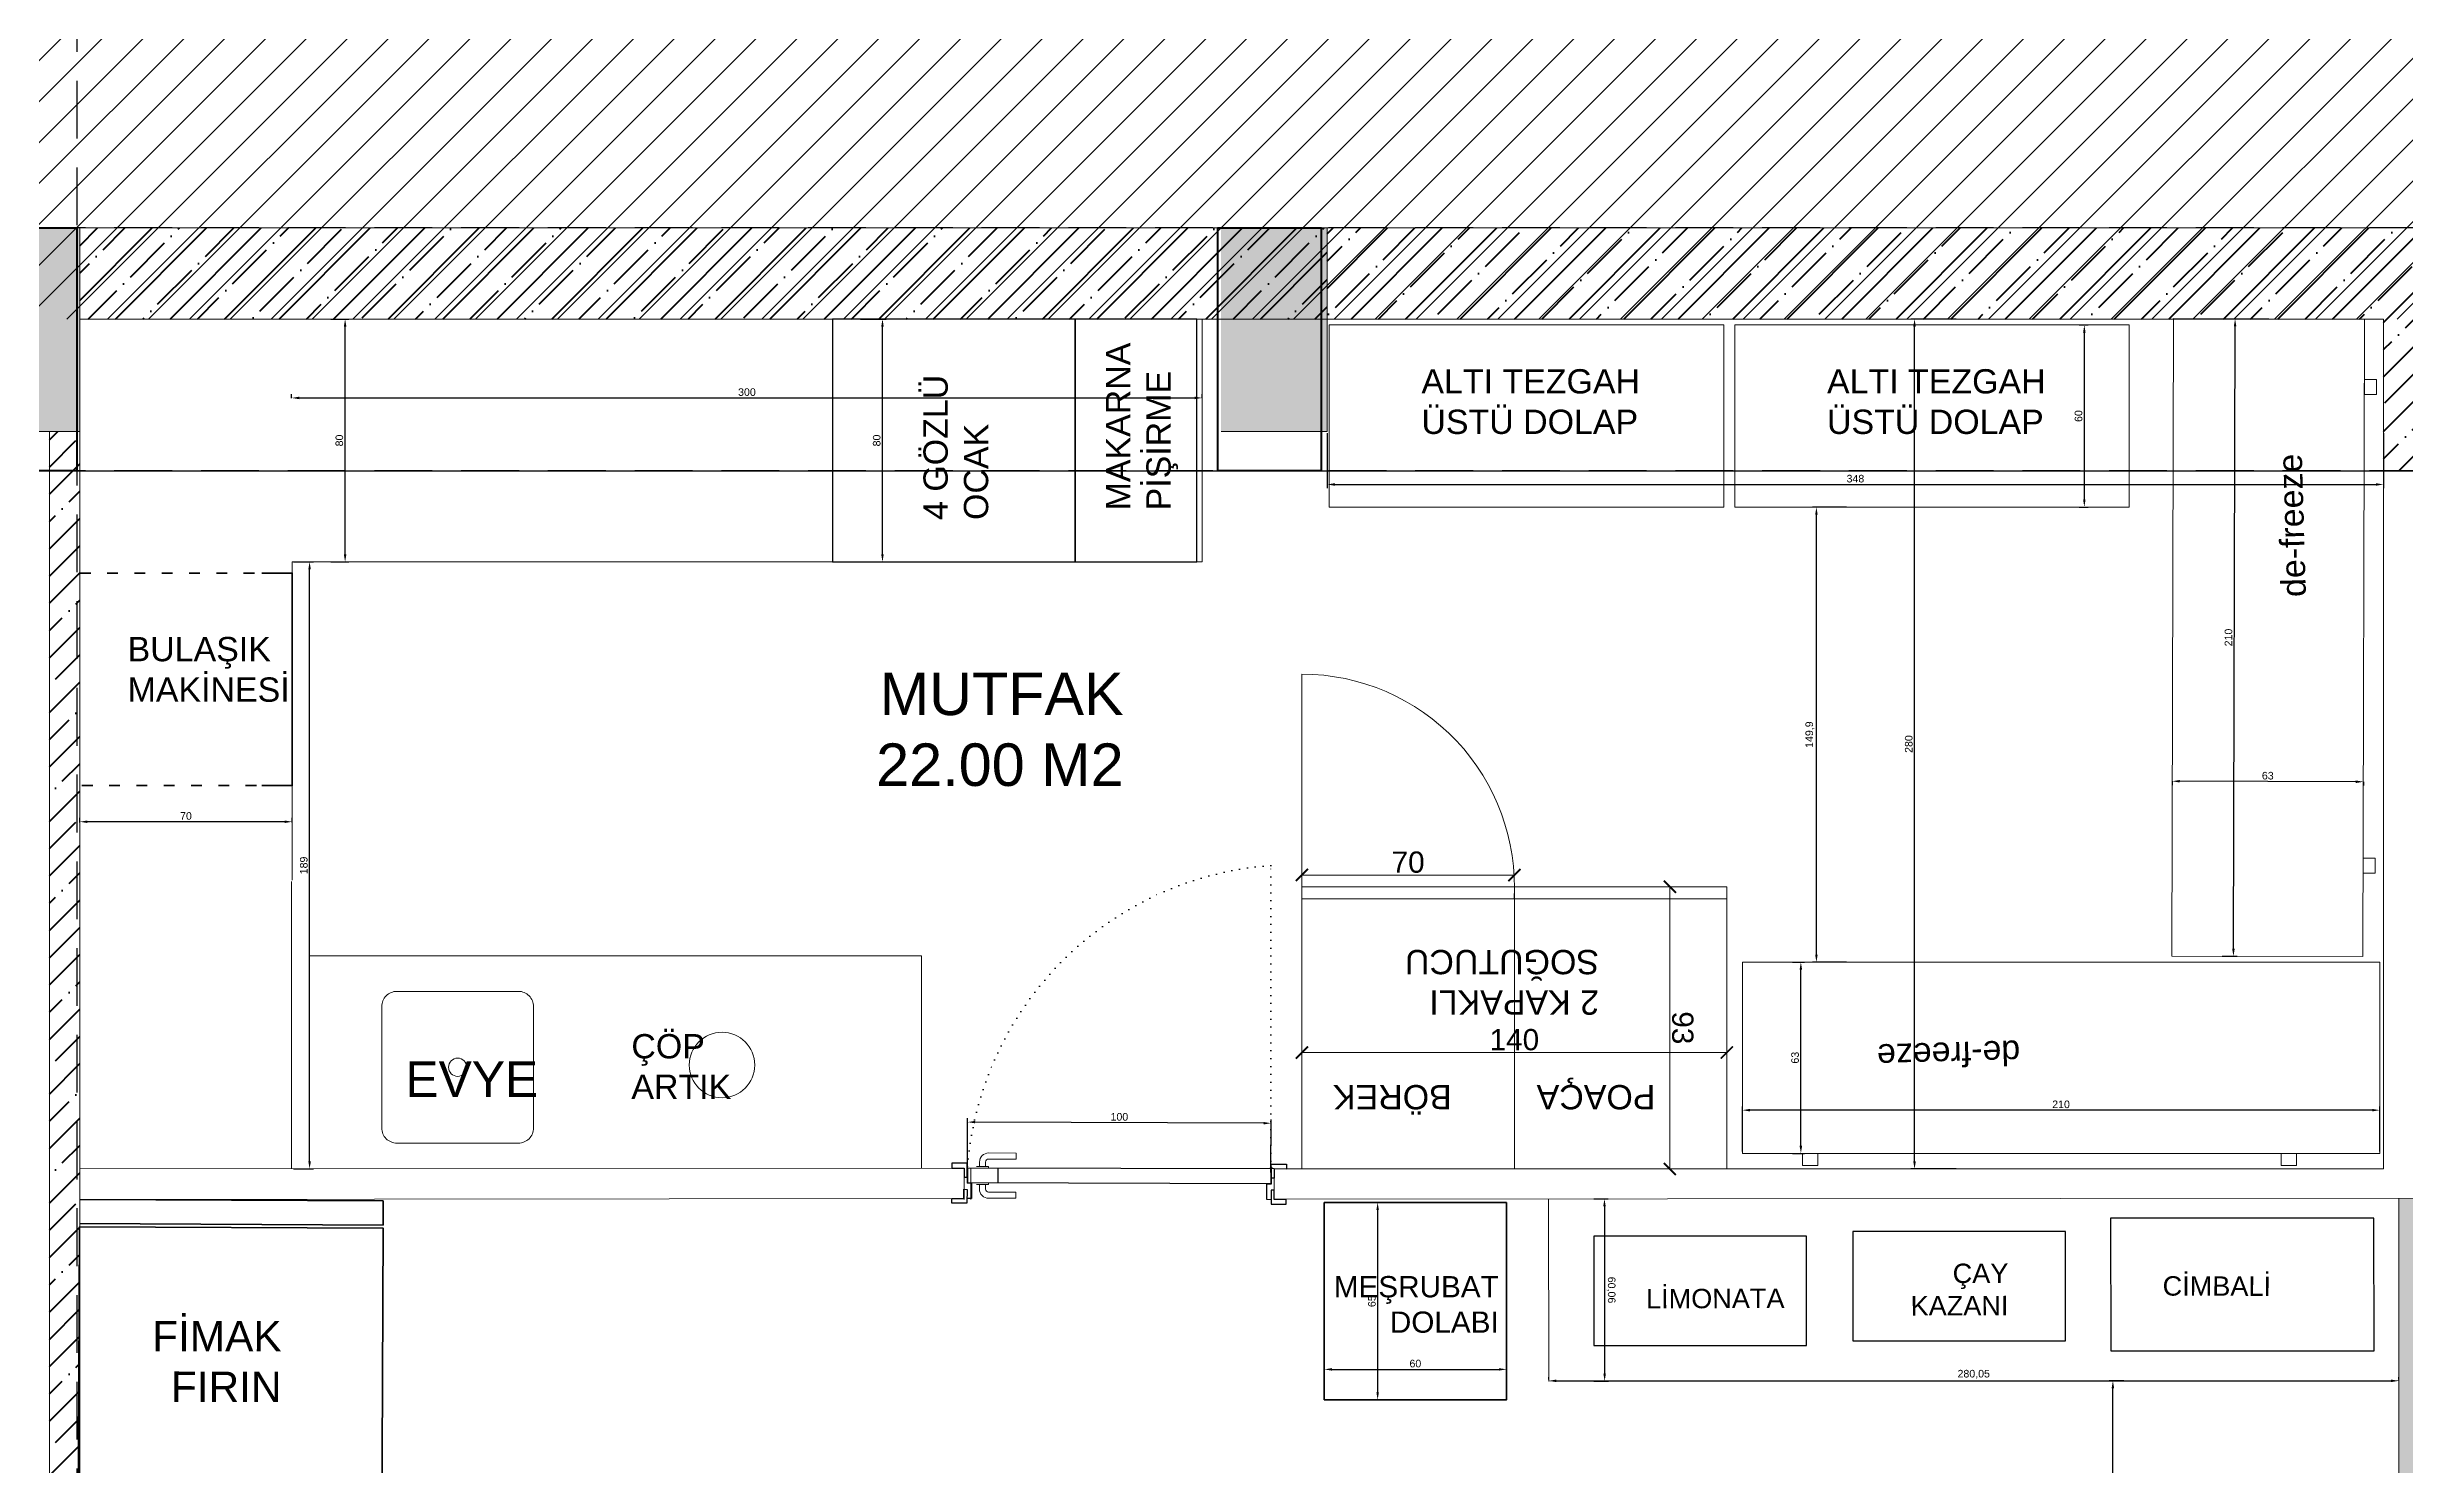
# Model space of a CAD drawing. Header units: millimetres. Extents: x 567392 to 582402, y 4512800 to 4518063.
# Drawn here: x 569230 to 570007, y 4514235 to 4514702 of the extents above; entities that cross this region are included whole.
import ezdxf

# ---------------------------------------------------------------- set-up
doc = ezdxf.new("R2010")
doc.units = ezdxf.units.MM
for name, pattern in [('ACAD_ISO03W100', [30, 12, -18]), ('DASHED2', [9.525, 6.35, -3.175]), ('DOT', [0.25, 0, -0.25])]:
    doc.linetypes.add(name, pattern=pattern)
for name, color, linetype, lineweight in [('A-STRC-01', 2, 'Continuous', 40), ('doku', 251, 'Continuous', 5), ('duvar', 7, 'Continuous', 35), ('estofado', 7, 'Continuous', 25), ('hatch', 251, 'Continuous', 40), ('m fayans', 136, 'Continuous', 9), ('mkapı', 23, 'Continuous', 25), ('tefriş', 251, 'Continuous', 13), ('Yazi', 95, 'Continuous', 13)]:
    doc.layers.add(name, color=color, linetype=linetype, lineweight=lineweight)
doc.layers.add('a_p1_d', color=1, linetype='DASHED2')
doc.layers.add('ölçüler', color=143, linetype='Continuous')
doc.styles.get("Standard").update_dxf_attribs({"font": 'Arial.ttf'})
doc.dimstyles.new('ISO-25', dxfattribs={"dimtxt": 2.5, "dimasz": 2.5, "dimexe": 1.25, "dimexo": 0.625, "dimtad": 1, "dimtxsty": 'Standard', "dimcen": 2.5, "dimadec": 0, "dimazin": 0, "dimtfac": 1, "dimtmove": 0, "dimatfit": 3, "dimfxl": 1, "dimarcsym": 0})
pattern_1 = [(45, (493993.947, 4489427.766), (-8.9802561, 8.9802561), []), (45, (494002.927, 4489427.766), (-8.9802561, 8.9802561), [15.875, -3.175, 0, -3.175])]

# ---------------------------------------------------------------- blocks, each defined once
blk = doc.blocks.new('A$C2A62721C')
at = {"layer": 'doku'}
blk.add_lwpolyline([(5, 0), (45, 0, 0.414214), (50, 5), (50, 45, 0.414214), (45, 50), (5, 50, 0.414214), (0, 45), (0, 5, 0.414214)], format="xyb", close=True, dxfattribs=at)
blk.add_circle((25, 25), 3, dxfattribs=at)
blk = doc.blocks.new('A$C40F560AD')
at = {"layer": 'duvar', "linetype": 'ACAD_ISO03W100', "ltscale": 0.3}
for points in [[(5, 11.74), (5, 70)], [(75, 70), (75, 11.51)]]:
    blk.add_lwpolyline(points, dxfattribs=at)
at = {"layer": 'duvar'}
blk.add_lwpolyline([(75, 10), (75, 0), (5, 0), (5, 10)], dxfattribs=at)
blk = doc.blocks.new('*D583')
at = {"layer": 'Defpoints', "color": 0, "transparency": 16777216}
for p in [(569788.55, 4514351.9), (569788.55, 4514337.68), (569998.55, 4514337.68)]:
    blk.add_point(p, dxfattribs=at)
at = {"layer": 'tefriş', "color": 0, "lineweight": -2, "transparency": 16777216}
for p, q in [((569788.55, 4514338.3), (569788.55, 4514353.15)), ((569996.05, 4514351.9), (569791.05, 4514351.9)), ((569998.55, 4514338.3), (569998.55, 4514353.15))]:
    blk.add_line(p, q, dxfattribs=at)
at = {"layer": 'tefriş', "color": 0, "transparency": 16777216}
for points in [[(569791.05, 4514352.32), (569791.05, 4514351.49), (569788.55, 4514351.9)], [(569996.05, 4514352.32), (569996.05, 4514351.49), (569998.55, 4514351.9)]]:
    blk.add_solid(points, dxfattribs=at)
at = {"layer": 'tefriş', "color": 0, "transparency": 16777216, "insert": (569893.55, 4514353.8), "char_height": 2.5, "attachment_point": 5}
blk.add_mtext('210', dxfattribs=at)
blk = doc.blocks.new('*D584')
at = {"layer": 'Defpoints', "color": 0, "transparency": 16777216}
for p in [(569804.43, 4514400.68), (569807.83, 4514400.68), (569804.43, 4514337.68)]:
    blk.add_point(p, dxfattribs=at)
at = {"layer": 'tefriş', "color": 0, "lineweight": -2, "transparency": 16777216}
for p, q in [((569805.05, 4514400.68), (569809.08, 4514400.68)), ((569807.83, 4514340.18), (569807.83, 4514398.18)), ((569805.05, 4514337.68), (569809.08, 4514337.68))]:
    blk.add_line(p, q, dxfattribs=at)
at = {"layer": 'tefriş', "color": 0, "transparency": 16777216}
for points in [[(569807.41, 4514398.18), (569808.25, 4514398.18), (569807.83, 4514400.68)], [(569807.41, 4514340.18), (569808.25, 4514340.18), (569807.83, 4514337.68)]]:
    blk.add_solid(points, dxfattribs=at)
at = {"layer": 'tefriş', "color": 0, "transparency": 16777216, "insert": (569805.93, 4514369.18), "char_height": 2.5, "attachment_point": 5, "rotation": 90}
blk.add_mtext('63', dxfattribs=at)
blk = doc.blocks.new('*D585')
at = {"layer": 'Defpoints', "color": 0, "transparency": 16777216}
for p in [(569930.15, 4514460.9), (569930.15, 4514460.26), (569993.15, 4514460.73)]:
    blk.add_point(p, dxfattribs=at)
at = {"layer": 'tefriş', "color": 0, "lineweight": -2, "transparency": 16777216}
for p, q in [((569930.15, 4514460.28), (569930.14, 4514459.01)), ((569990.65, 4514460.1), (569932.65, 4514460.26)), ((569993.15, 4514460.1), (569993.14, 4514458.84))]:
    blk.add_line(p, q, dxfattribs=at)
at = {"layer": 'tefriş', "color": 0, "transparency": 16777216}
for points in [[(569932.65, 4514460.67), (569932.65, 4514459.84), (569930.15, 4514460.26)], [(569990.65, 4514460.52), (569990.65, 4514459.68), (569993.15, 4514460.09)]]:
    blk.add_solid(points, dxfattribs=at)
at = {"layer": 'tefriş', "color": 0, "transparency": 16777216, "insert": (569961.65, 4514462.08), "char_height": 2.5, "attachment_point": 5, "rotation": 359.844}
blk.add_mtext('63', dxfattribs=at)
blk = doc.blocks.new('*D586')
at = {"layer": 'Defpoints', "color": 0, "transparency": 16777216}
for p in [(569946.52, 4514612.62), (569950.88, 4514612.61), (569945.98, 4514402.62)]:
    blk.add_point(p, dxfattribs=at)
at = {"layer": 'tefriş', "color": 0, "lineweight": -2, "transparency": 16777216}
for p, q in [((569947.15, 4514612.62), (569952.13, 4514612.6)), ((569950.34, 4514405.11), (569950.88, 4514610.11)), ((569946.6, 4514402.62), (569951.59, 4514402.61))]:
    blk.add_line(p, q, dxfattribs=at)
at = {"layer": 'tefriş', "color": 0, "transparency": 16777216}
for points in [[(569950.46, 4514610.11), (569951.29, 4514610.11), (569950.88, 4514612.61)], [(569949.93, 4514405.11), (569950.76, 4514405.11), (569950.34, 4514402.61)]]:
    blk.add_solid(points, dxfattribs=at)
at = {"layer": 'tefriş', "color": 0, "transparency": 16777216, "insert": (569948.71, 4514507.61), "char_height": 2.5, "attachment_point": 5, "rotation": 89.85143}
blk.add_mtext('210', dxfattribs=at)
blk = doc.blocks.new('*D658')
at = {"layer": 'Defpoints', "color": 0, "transparency": 16777216}
for p in [(569322.92, 4514612.52), (569328.23, 4514612.52), (569322.92, 4514532.52)]:
    blk.add_point(p, dxfattribs=at)
at = {"layer": 'tefriş', "color": 0, "lineweight": -2, "transparency": 16777216}
for p, q in [((569323.55, 4514612.52), (569329.48, 4514612.52)), ((569328.23, 4514535.02), (569328.23, 4514610.02)), ((569323.55, 4514532.52), (569329.48, 4514532.52))]:
    blk.add_line(p, q, dxfattribs=at)
at = {"layer": 'tefriş', "color": 0, "transparency": 16777216}
for points in [[(569327.81, 4514610.02), (569328.65, 4514610.02), (569328.23, 4514612.52)], [(569327.81, 4514535.02), (569328.65, 4514535.02), (569328.23, 4514532.52)]]:
    blk.add_solid(points, dxfattribs=at)
at = {"layer": 'tefriş', "color": 0, "transparency": 16777216, "insert": (569326.33, 4514572.52), "char_height": 2.5, "attachment_point": 5, "rotation": 90}
blk.add_mtext('80', dxfattribs=at)
blk = doc.blocks.new('_ArchTick')
at = {"const_width": 0.15}
blk.add_lwpolyline([(-0.5, -0.5), (0.5, 0.5)], dxfattribs=at)
blk = doc.blocks.new('*D160')
at = {"layer": 'Defpoints', "color": 0, "transparency": 16777216}
for p in [(68339.98, 26116.43), (68339.33, 25976.43), (68340.68, 25976.42)]:
    blk.add_point(p, dxfattribs=at)
at = {"layer": 'tefriş', "color": 0, "lineweight": -2, "transparency": 16777216}
blk.add_line((68341.33, 26116.42), (68340.68, 25976.42), dxfattribs=at)
at = {"layer": 'tefriş', "color": 0, "lineweight": -2, "transparency": 16777216, "xscale": 4, "yscale": 4, "zscale": 4}
for p, rotation in [((68341.33, 26116.42), 89.73489512560668), ((68340.68, 25976.42), 269.7348951256067)]:
    blk.add_blockref('_ArchTick', p, dxfattribs=dict(at, rotation=rotation))
at = {"layer": 'tefriş', "color": 0, "transparency": 16777216, "insert": (68336.81, 26046.44), "char_height": 7, "attachment_point": 5, "rotation": 89.7349}
blk.add_mtext('140', dxfattribs=at)
blk = doc.blocks.new('*D161')
at = {"layer": 'Defpoints', "color": 0, "transparency": 16777216}
for p in [(68286.38, 26046.67), (68282.22, 25976.69), (68286.06, 25976.67)]:
    blk.add_point(p, dxfattribs=at)
at = {"layer": 'tefriş', "color": 0, "lineweight": -2, "transparency": 16777216}
blk.add_line((68282.54, 26046.69), (68282.22, 25976.69), dxfattribs=at)
at = {"layer": 'tefriş', "color": 0, "lineweight": -2, "transparency": 16777216, "xscale": 4, "yscale": 4, "zscale": 4}
for p, rotation in [((68282.54, 26046.69), 89.7348951256246), ((68282.22, 25976.69), 269.7348951256246)]:
    blk.add_blockref('_ArchTick', p, dxfattribs=dict(at, rotation=rotation))
at = {"layer": 'tefriş', "color": 0, "transparency": 16777216, "insert": (68278.18, 26011.71), "char_height": 7, "attachment_point": 5, "rotation": 89.7349}
blk.add_mtext('70', dxfattribs=at)
blk = doc.blocks.new('*D162')
at = {"layer": 'Defpoints', "color": 0, "transparency": 16777216}
for p in [(68379.62, 26097.46), (68286.58, 26090.17), (68379.58, 26089.74)]:
    blk.add_point(p, dxfattribs=at)
at = {"layer": 'tefriş', "color": 0, "lineweight": -2, "transparency": 16777216}
blk.add_line((68286.62, 26097.89), (68379.62, 26097.46), dxfattribs=at)
at = {"layer": 'tefriş', "color": 0, "lineweight": -2, "transparency": 16777216, "xscale": 4, "yscale": 4, "zscale": 4}
for p, rotation in [((68286.62, 26097.89), 179.7348951256154), ((68379.62, 26097.46), 359.7348951256154)]:
    blk.add_blockref('_ArchTick', p, dxfattribs=dict(at, rotation=rotation))
at = {"layer": 'tefriş', "color": 0, "transparency": 16777216, "insert": (68333.14, 26101.88), "char_height": 7, "attachment_point": 5, "rotation": 359.7349}
blk.add_mtext('93', dxfattribs=at)
blk = doc.blocks.new('*D659')
at = {"layer": 'Defpoints', "color": 0, "transparency": 16777216}
for p in [(569240.8, 4514446.92), (569240.8, 4514446.06), (569310.8, 4514446.06)]:
    blk.add_point(p, dxfattribs=at)
at = {"layer": 'tefriş', "color": 0, "lineweight": -2, "transparency": 16777216}
for p, q in [((569240.8, 4514446.68), (569240.8, 4514448.17)), ((569308.3, 4514446.92), (569243.3, 4514446.92)), ((569310.8, 4514446.68), (569310.8, 4514448.17))]:
    blk.add_line(p, q, dxfattribs=at)
at = {"layer": 'tefriş', "color": 0, "transparency": 16777216}
for points in [[(569243.3, 4514447.33), (569243.3, 4514446.5), (569240.8, 4514446.92)], [(569308.3, 4514447.33), (569308.3, 4514446.5), (569310.8, 4514446.92)]]:
    blk.add_solid(points, dxfattribs=at)
at = {"layer": 'tefriş', "color": 0, "transparency": 16777216, "insert": (569275.8, 4514448.82), "char_height": 2.5, "attachment_point": 5}
blk.add_mtext('70', dxfattribs=at)
blk = doc.blocks.new('*D661')
at = {"color": 0, "lineweight": -2, "transparency": 16777216}
for p, q in [((569533.24, 4514331.73), (569533.31, 4514349.22)), ((569630.8, 4514347.61), (569535.8, 4514347.96)), ((569633.24, 4514331.36), (569633.3, 4514348.85))]:
    blk.add_line(p, q, dxfattribs=at)
at = {"color": 0, "transparency": 16777216}
for points in [[(569535.8, 4514348.38), (569535.8, 4514347.55), (569533.3, 4514347.97)], [(569630.8, 4514348.02), (569630.8, 4514347.19), (569633.3, 4514347.6)]]:
    blk.add_solid(points, dxfattribs=at)
at = {"layer": 'Defpoints', "color": 0, "transparency": 16777216}
for p in [(569533.3, 4514347.97), (569533.24, 4514331.11), (569633.24, 4514330.73)]:
    blk.add_point(p, dxfattribs=at)
at = {"color": 0, "transparency": 16777216, "insert": (569583.31, 4514349.69), "char_height": 2.5, "attachment_point": 5, "rotation": 359.78366}
blk.add_mtext('100', dxfattribs=at)
blk = doc.blocks.new('*D662')
at = {"layer": 'Defpoints', "color": 0, "transparency": 16777216}
for p in [(569667.46, 4514321.47), (569667.46, 4514256.47), (569668.4, 4514256.47)]:
    blk.add_point(p, dxfattribs=at)
at = {"layer": 'ölçüler', "color": 0, "lineweight": -2, "transparency": 16777216}
for p, q in [((569668.08, 4514321.47), (569669.65, 4514321.47)), ((569668.4, 4514318.97), (569668.4, 4514258.97)), ((569668.08, 4514256.47), (569669.65, 4514256.47))]:
    blk.add_line(p, q, dxfattribs=at)
at = {"layer": 'ölçüler', "color": 0, "transparency": 16777216}
for points in [[(569667.98, 4514318.97), (569668.81, 4514318.97), (569668.4, 4514321.47)], [(569667.98, 4514258.97), (569668.81, 4514258.97), (569668.4, 4514256.47)]]:
    blk.add_solid(points, dxfattribs=at)
at = {"layer": 'ölçüler', "color": 0, "transparency": 16777216, "insert": (569666.5, 4514288.97), "char_height": 2.5, "attachment_point": 5, "rotation": 90}
blk.add_mtext('65', dxfattribs=at)
blk = doc.blocks.new('*D663')
at = {"layer": 'Defpoints', "color": 0, "transparency": 16777216}
for p in [(569710.83, 4514266.51), (569650.83, 4514263.22), (569710.83, 4514263.22)]:
    blk.add_point(p, dxfattribs=at)
at = {"layer": 'ölçüler', "color": 0, "lineweight": -2, "transparency": 16777216}
for p, q in [((569650.83, 4514263.85), (569650.83, 4514267.76)), ((569653.33, 4514266.51), (569708.33, 4514266.51)), ((569710.83, 4514263.85), (569710.83, 4514267.76))]:
    blk.add_line(p, q, dxfattribs=at)
at = {"layer": 'ölçüler', "color": 0, "transparency": 16777216}
for points in [[(569653.33, 4514266.92), (569653.33, 4514266.09), (569650.83, 4514266.51)], [(569708.33, 4514266.92), (569708.33, 4514266.09), (569710.83, 4514266.51)]]:
    blk.add_solid(points, dxfattribs=at)
at = {"layer": 'ölçüler', "color": 0, "transparency": 16777216, "insert": (569680.83, 4514268.41), "char_height": 2.5, "attachment_point": 5}
blk.add_mtext('60', dxfattribs=at)
blk = doc.blocks.new('*D666')
at = {"layer": 'Defpoints', "color": 0, "transparency": 16777216}
for p in [(569497.38, 4514612.52), (569505.27, 4514612.52), (569497.38, 4514532.52)]:
    blk.add_point(p, dxfattribs=at)
at = {"layer": 'tefriş', "color": 0, "lineweight": -2, "transparency": 16777216}
for p, q in [((569498, 4514612.52), (569506.52, 4514612.52)), ((569505.27, 4514535.02), (569505.27, 4514610.02)), ((569498, 4514532.52), (569506.52, 4514532.52))]:
    blk.add_line(p, q, dxfattribs=at)
at = {"layer": 'tefriş', "color": 0, "transparency": 16777216}
for points in [[(569504.85, 4514610.02), (569505.68, 4514610.02), (569505.27, 4514612.52)], [(569504.85, 4514535.02), (569505.68, 4514535.02), (569505.27, 4514532.52)]]:
    blk.add_solid(points, dxfattribs=at)
at = {"layer": 'tefriş', "color": 0, "transparency": 16777216, "insert": (569503.37, 4514572.52), "char_height": 2.5, "attachment_point": 5, "rotation": 90}
blk.add_mtext('80', dxfattribs=at)
blk = doc.blocks.new('*D668')
at = {"layer": 'Defpoints', "color": 0, "transparency": 16777216}
for p in [(569310.61, 4514585.8), (569610.61, 4514586.54), (569610.61, 4514585.8)]:
    blk.add_point(p, dxfattribs=at)
at = {"layer": 'tefriş', "color": 0, "lineweight": -2, "transparency": 16777216}
for p, q in [((569310.61, 4514586.43), (569310.61, 4514587.79)), ((569313.11, 4514586.54), (569608.11, 4514586.54)), ((569610.61, 4514586.43), (569610.61, 4514587.79))]:
    blk.add_line(p, q, dxfattribs=at)
at = {"layer": 'tefriş', "color": 0, "transparency": 16777216}
for points in [[(569313.11, 4514586.95), (569313.11, 4514586.12), (569310.61, 4514586.54)], [(569608.11, 4514586.95), (569608.11, 4514586.12), (569610.61, 4514586.54)]]:
    blk.add_solid(points, dxfattribs=at)
at = {"layer": 'tefriş', "color": 0, "transparency": 16777216, "insert": (569460.61, 4514588.44), "char_height": 2.5, "attachment_point": 5}
blk.add_mtext('300', dxfattribs=at)
blk = doc.blocks.new('*D669')
at = {"layer": 'Defpoints', "color": 0, "transparency": 16777216}
for p in [(569310.61, 4514532.52), (569316.52, 4514532.52), (569310.61, 4514332.52)]:
    blk.add_point(p, dxfattribs=at)
at = {"layer": 'tefriş', "color": 0, "lineweight": -2, "transparency": 16777216}
for p, q in [((569311.23, 4514532.52), (569317.77, 4514532.52)), ((569316.52, 4514335.02), (569316.52, 4514530.02)), ((569311.23, 4514332.52), (569317.77, 4514332.52))]:
    blk.add_line(p, q, dxfattribs=at)
at = {"layer": 'tefriş', "color": 0, "transparency": 16777216}
for points in [[(569316.11, 4514530.02), (569316.94, 4514530.02), (569316.52, 4514532.52)], [(569316.11, 4514335.02), (569316.94, 4514335.02), (569316.52, 4514332.52)]]:
    blk.add_solid(points, dxfattribs=at)
at = {"layer": 'tefriş', "color": 0, "transparency": 16777216, "insert": (569314.62, 4514432.52), "char_height": 2.5, "attachment_point": 5, "rotation": 90}
blk.add_mtext('189', dxfattribs=at)
blk = doc.blocks.new('*D628')
at = {"layer": 'Defpoints', "color": 0, "transparency": 16777216}
for p in [(569910.62, 4514262.78), (569914.83, 4514262.78), (569914.9, 4514192.78)]:
    blk.add_point(p, dxfattribs=at)
at = {"layer": 'tefriş', "color": 0, "lineweight": -2, "transparency": 16777216}
for p, q in [((569914.21, 4514262.78), (569909.37, 4514262.78)), ((569910.68, 4514195.28), (569910.62, 4514260.28)), ((569914.28, 4514192.78), (569909.44, 4514192.78))]:
    blk.add_line(p, q, dxfattribs=at)
at = {"layer": 'tefriş', "color": 0, "transparency": 16777216}
for points in [[(569911.04, 4514260.28), (569910.2, 4514260.28), (569910.62, 4514262.78)], [(569911.1, 4514195.28), (569910.27, 4514195.28), (569910.69, 4514192.78)]]:
    blk.add_solid(points, dxfattribs=at)
at = {"layer": 'tefriş', "color": 0, "transparency": 16777216, "insert": (569912.55, 4514227.78), "char_height": 2.5, "attachment_point": 5, "rotation": 270.05668}
blk.add_mtext('70', dxfattribs=at)
blk = doc.blocks.new('*D634')
at = {"layer": 'Defpoints', "color": 0, "transparency": 16777216}
for p in [(569845.28, 4514612.52), (569859.64, 4514612.52), (569859.64, 4514332.52)]:
    blk.add_point(p, dxfattribs=at)
at = {"layer": 'tefriş', "color": 0, "lineweight": -2, "transparency": 16777216}
for p, q in [((569859.02, 4514612.52), (569844.03, 4514612.52)), ((569845.28, 4514335.02), (569845.28, 4514610.02)), ((569859.02, 4514332.52), (569844.03, 4514332.52))]:
    blk.add_line(p, q, dxfattribs=at)
at = {"layer": 'tefriş', "color": 0, "transparency": 16777216}
for points in [[(569844.86, 4514610.02), (569845.7, 4514610.02), (569845.28, 4514612.52)], [(569844.86, 4514335.02), (569845.7, 4514335.02), (569845.28, 4514332.52)]]:
    blk.add_solid(points, dxfattribs=at)
at = {"layer": 'tefriş', "color": 0, "transparency": 16777216, "insert": (569843.38, 4514472.52), "char_height": 2.5, "attachment_point": 5, "rotation": 90}
blk.add_mtext('280', dxfattribs=at)
blk = doc.blocks.new('*D635')
at = {"layer": 'Defpoints', "color": 0, "transparency": 16777216}
for p in [(569651.8, 4514575.52), (569999.8, 4514575.52), (569999.8, 4514558.03)]:
    blk.add_point(p, dxfattribs=at)
at = {"layer": 'tefriş', "color": 0, "lineweight": -2, "transparency": 16777216}
for p, q in [((569651.8, 4514574.9), (569651.8, 4514556.78)), ((569999.8, 4514574.9), (569999.8, 4514556.78)), ((569654.3, 4514558.03), (569997.3, 4514558.03))]:
    blk.add_line(p, q, dxfattribs=at)
at = {"layer": 'tefriş', "color": 0, "transparency": 16777216}
for points in [[(569654.3, 4514558.45), (569654.3, 4514557.61), (569651.8, 4514558.03)], [(569997.3, 4514558.45), (569997.3, 4514557.61), (569999.8, 4514558.03)]]:
    blk.add_solid(points, dxfattribs=at)
at = {"layer": 'tefriş', "color": 0, "transparency": 16777216, "insert": (569825.8, 4514559.93), "char_height": 2.5, "attachment_point": 5}
blk.add_mtext('348', dxfattribs=at)
blk = doc.blocks.new('*D636')
at = {"layer": 'Defpoints', "color": 0, "transparency": 16777216}
for p in [(569812.95, 4514550.57), (569823.53, 4514550.57), (569823.53, 4514400.68)]:
    blk.add_point(p, dxfattribs=at)
at = {"layer": 'tefriş', "color": 0, "lineweight": -2, "transparency": 16777216}
for p, q in [((569822.91, 4514550.57), (569811.7, 4514550.57)), ((569812.95, 4514403.18), (569812.95, 4514548.07)), ((569822.91, 4514400.68), (569811.7, 4514400.68))]:
    blk.add_line(p, q, dxfattribs=at)
at = {"layer": 'tefriş', "color": 0, "transparency": 16777216}
for points in [[(569812.53, 4514548.07), (569813.37, 4514548.07), (569812.95, 4514550.57)], [(569812.53, 4514403.18), (569813.37, 4514403.18), (569812.95, 4514400.68)]]:
    blk.add_solid(points, dxfattribs=at)
at = {"layer": 'tefriş', "color": 0, "transparency": 16777216, "insert": (569810.82, 4514475.62), "char_height": 2.5, "attachment_point": 5, "rotation": 90}
blk.add_mtext('149,9', dxfattribs=at)
blk = doc.blocks.new('*D640')
at = {"layer": 'Defpoints', "color": 0, "transparency": 16777216}
for p in [(569724.75, 4514262.6), (570004.8, 4514262.73), (570004.8, 4514262.6)]:
    blk.add_point(p, dxfattribs=at)
at = {"layer": 'tefriş', "color": 0, "lineweight": -2, "transparency": 16777216}
for p, q in [((569724.75, 4514263.22), (569724.75, 4514263.98)), ((569727.25, 4514262.73), (570002.3, 4514262.73)), ((570004.8, 4514263.22), (570004.8, 4514263.98))]:
    blk.add_line(p, q, dxfattribs=at)
at = {"layer": 'tefriş', "color": 0, "transparency": 16777216}
for points in [[(569727.25, 4514263.15), (569727.25, 4514262.32), (569724.75, 4514262.73)], [(570002.3, 4514263.15), (570002.3, 4514262.32), (570004.8, 4514262.73)]]:
    blk.add_solid(points, dxfattribs=at)
at = {"layer": 'tefriş', "color": 0, "transparency": 16777216, "insert": (569864.78, 4514264.86), "char_height": 2.5, "attachment_point": 5}
blk.add_mtext('280,05', dxfattribs=at)
blk = doc.blocks.new('*D641')
at = {"layer": 'Defpoints', "color": 0, "transparency": 16777216}
for p in [(569738.98, 4514322.67), (569739.04, 4514262.61), (569743.18, 4514262.61)]:
    blk.add_point(p, dxfattribs=at)
at = {"layer": 'tefriş', "color": 0, "lineweight": -2, "transparency": 16777216}
for p, q in [((569739.6, 4514322.67), (569744.37, 4514322.68)), ((569743.13, 4514320.18), (569743.18, 4514265.11)), ((569739.66, 4514262.61), (569744.43, 4514262.61))]:
    blk.add_line(p, q, dxfattribs=at)
at = {"layer": 'tefriş', "color": 0, "transparency": 16777216}
for points in [[(569743.54, 4514320.18), (569742.71, 4514320.18), (569743.12, 4514322.68)], [(569743.6, 4514265.11), (569742.76, 4514265.11), (569743.18, 4514262.61)]]:
    blk.add_solid(points, dxfattribs=at)
at = {"layer": 'tefriş', "color": 0, "transparency": 16777216, "insert": (569745.28, 4514292.65), "char_height": 2.5, "attachment_point": 5, "rotation": 270.05668}
blk.add_mtext('60,06', dxfattribs=at)
blk = doc.blocks.new('*D642')
at = {"layer": 'Defpoints', "color": 0, "transparency": 16777216}
for p in [(569898.89, 4514610.57), (569901.22, 4514610.57), (569898.89, 4514550.57)]:
    blk.add_point(p, dxfattribs=at)
at = {"layer": 'tefriş', "color": 0, "lineweight": -2, "transparency": 16777216}
for p, q in [((569899.52, 4514610.57), (569902.47, 4514610.57)), ((569901.22, 4514553.07), (569901.22, 4514608.07)), ((569899.52, 4514550.57), (569902.47, 4514550.57))]:
    blk.add_line(p, q, dxfattribs=at)
at = {"layer": 'tefriş', "color": 0, "transparency": 16777216}
for points in [[(569900.8, 4514608.07), (569901.63, 4514608.07), (569901.22, 4514610.57)], [(569900.8, 4514553.07), (569901.63, 4514553.07), (569901.22, 4514550.57)]]:
    blk.add_solid(points, dxfattribs=at)
at = {"layer": 'tefriş', "color": 0, "transparency": 16777216, "insert": (569899.31, 4514580.57), "char_height": 2.5, "attachment_point": 5, "rotation": 90}
blk.add_mtext('60', dxfattribs=at)
blk = doc.blocks.new('KOLONS')
at = {"layer": 'A-STRC-01', "color": 3}
for points in [[(-1238, 1276), (-1275, 1276), (-1275, 1356), (-1238, 1356)], [(-828, 1276), (-862, 1276), (-862, 1356), (-828, 1356)]]:
    blk.add_lwpolyline(points, close=True, dxfattribs=at)
blk = doc.blocks.new('dhdfgh')
at = {"layer": 'tefriş'}
for p, q in [((68290.707, 26116.654), (68290.059, 25976.656)), ((68379.706, 26116.243), (68290.707, 26116.654)), ((68379.058, 25976.244), (68379.706, 26116.243)), ((68290.383, 26046.655), (68379.382, 26046.243)), ((68286.059, 25976.674), (68216.06, 25976.998)), ((68290.059, 25976.656), (68379.058, 25976.244))]:
    blk.add_line(p, q, dxfattribs=at)
for points in [[(68290.707, 26116.654), (68286.707, 26116.673), (68286.383, 26046.674), (68290.383, 26046.655), (68290.707, 26116.654)], [(68290.383, 26046.655), (68286.383, 26046.674), (68286.059, 25976.674), (68290.059, 25976.656), (68290.383, 26046.655)]]:
    blk.add_lwpolyline(points, dxfattribs=at)
blk.add_arc((68286.059, 25976.674), 70, 86.459066, 179.734895, dxfattribs=at)
at = {"layer": 'Yazi', "lineweight": 25, "char_height": 8, "attachment_point": 1, "rotation": 269.734895}
for s, insert in [('POAÇA', (68359.936, 26092.801)), ('2 KAPAKLI\\PSOĞUTUCU', (68328.681, 26074.361)), ('BÖREK', (68359.625, 26025.688))]:
    blk.add_mtext_dynamic_manual_height_columns(s, width=229.03839, gutter_width=12.5, heights=[0], dxfattribs=dict(at, insert=insert))
at = {"layer": 'tefriş'}
for p1, p2, distance, picture, middle in [((68339.981, 26116.426), (68339.333, 25976.428), 1.348, '*D160', (68336.806, 26046.44)), ((68286.584, 26090.169), (68379.583, 26089.739), 7.72, '*D162', (68333.139, 26101.876)), ((68286.383, 26046.674), (68286.059, 25976.674), -3.843, '*D161', (68278.179, 26011.711))]:
    dim = blk.add_aligned_dim(p1=p1, p2=p2, distance=distance, dimstyle='ISO-25', dxfattribs=at)
    dim.commit()
    dim.dimension.update_dxf_attribs({"geometry": picture, "text_midpoint": middle})

msp = doc.modelspace()

# ---------------------------------------------------------------- hatches: boundary and pattern name
h = msp.add_hatch()
h.set_pattern_fill('ANSI31', color=256, scale=3, angle=-63.731463)
h.set_pattern_definition([(45, (564997.077, 4512555.281), (-6.735192, 6.735192), [])])
h.paths.add_polyline_path([(567962.885, 4512976.516), (567962.719, 4515062.52), (569202.802, 4515062.52), (569205.802, 4514612.52), (570067.043, 4514612.52), (570064.802, 4514812.52), (570482.802, 4514812.52), (570482.802, 4515169.134), (567862.317, 4515169.134), (567862.317, 4512976.516)])
at = {"layer": 'duvar'}
h = msp.add_hatch(color=251, dxfattribs=at)
h.dxf.hatch_style = 1
h.paths.add_polyline_path([(569240.802, 4513910.52), (569205.802, 4513910.52), (569205.802, 4513830.52), (569240.802, 4513830.52)])
h.paths.add_polyline_path([(569240.802, 4513326.52), (569205.802, 4513326.52), (569205.802, 4513266.52), (569240.802, 4513266.52)])
h.paths.add_polyline_path([(569240.802, 4514642.52), (569205.802, 4514642.52), (569205.802, 4514575.52), (569240.802, 4514575.52)])
h = msp.add_hatch(color=251, dxfattribs=at)
h.dxf.hatch_style = 1
h.paths.add_polyline_path([(570066.802, 4513326.52), (570031.802, 4513326.52), (570031.802, 4513266.52), (570066.802, 4513266.52)])
h.paths.add_polyline_path([(569616.802, 4513266.52), (569651.802, 4513266.52), (569651.802, 4513326.52), (569616.802, 4513326.52)])
h.paths.add_polyline_path([(570067.802, 4513912.52), (570032.802, 4513912.52), (570032.802, 4513828.52), (570067.802, 4513828.52)])
h.paths.add_polyline_path([(569616.802, 4513830.52), (569651.802, 4513830.52), (569651.802, 4513910.52), (569616.802, 4513910.52)])
h.paths.add_polyline_path([(569651.802, 4514642.52), (569616.802, 4514642.52), (569616.802, 4514575.52), (569651.802, 4514575.52)])
at = {"layer": 'estofado', "ltscale": 0.05, "true_color": 0xa1c0de}
h = msp.add_hatch(color=9, dxfattribs=at)
h.dxf.hatch_style = 1
h.set_gradient(color1=(226, 151, 85), color2=(194, 174, 117), tint=0.42, name='CURVED')
h.paths.add_polyline_path([(569897.782, 4514192.781), (569724.802, 4514192.781), (569724.802, 4514132.781), (569806.921, 4514132.781)])
h.paths.add_polyline_path([(570064.802, 4514322.917), (570004.802, 4514322.872), (570004.802, 4514192.781), (569960.029, 4514192.781), (570008.22, 4514132.781), (570064.802, 4514132.781)])
at = {"layer": 'hatch'}
h = msp.add_hatch(dxfattribs=at)
h.set_pattern_fill('ANSI35', color=256, scale=2)
h.set_pattern_definition([(45, (501880.502, 4492740.441), (-8.9802561, 8.9802561), []), (45, (501889.482, 4492740.441), (-8.9802561, 8.9802561), [15.875, -3.175, 0, -3.175])])
h.paths.add_polyline_path([(570482.802, 4514885.52), (570012.802, 4514885.52), (570012.802, 4514642.52), (569651.802, 4514642.52), (569651.802, 4514612.52), (569999.802, 4514612.52), (569999.802, 4514562.52), (570064.802, 4514562.52), (570064.802, 4514812.556), (570072.455, 4514812.52), (570452.802, 4514812.52), (570452.802, 4514640.52), (570482.802, 4514640.52)])
h = msp.add_hatch(dxfattribs=at)
h.set_pattern_fill('ANSI35', color=256, scale=2)
h.set_pattern_definition(pattern_1)
h.paths.add_polyline_path([(569240.802, 4514642.52), (569240.802, 4514612.52), (569651.802, 4514612.52), (569651.802, 4514642.52)])
h = msp.add_hatch(dxfattribs=at)
h.set_pattern_fill('ANSI35', color=256, scale=2)
h.set_pattern_definition(pattern_1)
h.paths.add_polyline_path([(569240.802, 4514575.52), (569230.802, 4514575.52), (569230.802, 4513910.52), (569240.802, 4513910.52)])

# ---------------------------------------------------------------- linework, layer by layer
at = {"linetype": 'DOT', "ltscale": 10}
msp.add_line((569633.243, 4514332.524), (569633.243, 4514432.524), dxfattribs=at)
msp.add_lwpolyline([(569239.802, 4514562.52), (570064.802, 4514562.52), (570064.802, 4515062.52)])
msp.add_arc((569641.003, 4514324.741), 108.062, 94.118436, 175.713283, dxfattribs=at)
at = {"layer": 'a_p1_d', "ltscale": 3}
for points in [[(569239.802, 4515062.52), (569239.802, 4513366.52)], [(570442.802, 4514642.52), (567947.802, 4514642.52)], [(570442.802, 4514562.52), (567982.802, 4514562.52)]]:
    msp.add_lwpolyline(points, dxfattribs=at)
at = {"layer": 'duvar'}
for p, q in [((569340.801, 4514322.058), (569240.802, 4514322.52)), ((569340.764, 4514314.058), (569340.801, 4514322.058)), ((569340.764, 4514314.058), (569240.765, 4514314.52))]:
    msp.add_line(p, q, dxfattribs=at)
msp.add_lwpolyline([(569650.832, 4514256.468), (569650.832, 4514321.468), (569710.832, 4514321.468), (569710.832, 4514256.468), (569650.832, 4514256.468)], dxfattribs=at)
msp.add_lwpolyline([(569340.297, 4514213.059), (569240.298, 4514213.521), (569240.76, 4514313.52), (569340.759, 4514313.058)], close=True, dxfattribs=at)
at = {"layer": 'm fayans'}
for p, q in [((569549.262, 4514337.758), (569540.262, 4514337.792)), ((569549.254, 4514335.758), (569549.262, 4514337.758)), ((569540.245, 4514333.292), (569536.245, 4514333.307)), ((569537.245, 4514333.303), (569537.251, 4514334.803)), ((569539.245, 4514333.296), (569539.251, 4514334.796)), ((569540.243, 4514332.792), (569540.245, 4514333.292)), ((569549.254, 4514335.758), (569540.254, 4514335.792)), ((569632.946, 4514332.879), (569633.675, 4514332.876)), ((569633.292, 4514332.519), (569633.295, 4514333.221)), ((569540.223, 4514327.392), (569536.223, 4514327.407)), ((569537.217, 4514325.903), (569537.223, 4514327.403)), ((569539.217, 4514325.896), (569539.223, 4514327.396)), ((569549.206, 4514322.858), (569540.206, 4514322.892)), ((569549.213, 4514324.858), (569540.213, 4514324.892)), ((569540.225, 4514327.892), (569540.223, 4514327.392)), ((569549.213, 4514324.858), (569549.206, 4514322.858))]:
    msp.add_line(p, q, dxfattribs=at)
for centre, radius in [((569633.286, 4514332.878), 0.315), ((569633.294, 4514332.878), 0.175)]:
    msp.add_circle(centre, radius, dxfattribs=at)
for centre, radius, start, end in [((569540.251, 4514334.792), 3, 89.783663, 179.783663), ((569540.251, 4514334.792), 1, 89.783663, 179.783663), ((569540.217, 4514325.892), 3, 179.783663, 269.783663), ((569540.217, 4514325.892), 1, 179.783663, 269.783663)]:
    msp.add_arc(centre, radius, start, end, dxfattribs=at)
at = {"layer": 'mkapı'}
for p, q in [((569533.143, 4514332.819), (569533.124, 4514327.819)), ((569533.243, 4514332.818), (569533.225, 4514327.918)), ((569634.342, 4514332.52), (569533.243, 4514332.818)), ((569543.243, 4514332.78), (569543.224, 4514327.881)), ((569633.243, 4514332.524), (569633.224, 4514327.625)), ((569633.343, 4514332.524), (569633.324, 4514327.524)), ((569534.605, 4514322.813), (569533.105, 4514322.819)), ((569534.624, 4514327.813), (569533.124, 4514327.819)), ((569633.224, 4514327.625), (569533.225, 4514327.918)), ((569534.624, 4514327.813), (569534.605, 4514322.813)), ((569631.824, 4514327.53), (569631.805, 4514322.53)), ((569631.805, 4514322.53), (569633.305, 4514322.524))]:
    msp.add_line(p, q, dxfattribs=at)
for points in [[(569528.149, 4514334.437), (569528.143, 4514332.837), (569532.143, 4514332.822), (569532.132, 4514329.822), (569533.132, 4514329.819), (569533.149, 4514334.419)], [(569638.349, 4514334.105), (569638.342, 4514332.505), (569634.342, 4514332.52), (569634.331, 4514329.52), (569633.331, 4514329.524), (569633.349, 4514334.124)], [(569528.099, 4514321.238), (569528.105, 4514322.838), (569532.105, 4514322.822), (569532.117, 4514325.822), (569533.117, 4514325.819), (569533.099, 4514321.219)], [(569638.299, 4514320.905), (569638.305, 4514322.505), (569634.305, 4514322.52), (569634.316, 4514325.52), (569633.316, 4514325.524), (569633.299, 4514320.924)]]:
    msp.add_lwpolyline(points, close=True, dxfattribs=at)
msp.add_lwpolyline([(569633.324, 4514327.524), (569631.824, 4514327.53)], dxfattribs=at)
at = {"layer": 'tefriş'}
for p, q in [((569240.802, 4514642.52), (569205.802, 4514642.52)), ((569240.802, 4514575.52), (569240.802, 4514642.52)), ((569240.802, 4514642.52), (569651.802, 4514642.52)), ((569616.802, 4514642.52), (570012.802, 4514642.52)), ((569651.802, 4514575.52), (569651.802, 4514642.52)), ((569651.802, 4514612.52), (569240.802, 4514612.52)), ((569610.61, 4514532.52), (569610.61, 4514612.52)), ((569651.802, 4514612.52), (569999.802, 4514612.52)), ((569999.802, 4514612.52), (569999.802, 4514562.52)), ((569240.802, 4513287.787), (569240.802, 4514599.819)), ((569205.802, 4514575.52), (569240.802, 4514575.52)), ((569230.802, 4513910.52), (569230.802, 4514575.52)), ((569616.802, 4514575.52), (569651.802, 4514575.52)), ((569999.802, 4514562.52), (570064.802, 4514562.52)), ((569999.802, 4514562.52), (569999.802, 4514332.52)), ((569310.802, 4514427.659), (569310.802, 4514532.52)), ((569310.802, 4514532.52), (569610.61, 4514532.52)), ((569310.605, 4514427.257), (569310.605, 4514332.52)), ((569316.523, 4514402.707), (569518.149, 4514402.707)), ((569518.149, 4514402.707), (569518.149, 4514332.808)), ((569532.143, 4514332.822), (569240.802, 4514332.52)), ((569532.142, 4514322.52), (569532.142, 4514332.52)), ((569534.342, 4514332.52), (569534.342, 4514322.52)), ((569999.802, 4514332.52), (569634.342, 4514332.52)), ((569634.342, 4514322.52), (569634.342, 4514332.52)), ((569634.342, 4514332.52), (569634.342, 4514322.52)), ((569532.105, 4514322.822), (569240.802, 4514322.52)), ((570182.807, 4514323.005), (569634.342, 4514322.595)), ((569724.75, 4514262.595), (569724.705, 4514322.663)), ((570004.802, 4514322.917), (570004.802, 4514192.781)), ((570004.802, 4514262.872), (569724.75, 4514262.595))]:
    msp.add_line(p, q, dxfattribs=at)
for points in [[(569652.408, 4514610.573), (569652.408, 4514550.573), (569782.408, 4514550.573), (569782.408, 4514610.573)], [(569786.033, 4514610.573), (569786.033, 4514550.573), (569916.033, 4514550.573), (569916.033, 4514610.573)], [(569992.991, 4514402.498), (569929.991, 4514402.662), (569930.563, 4514612.661), (569993.563, 4514612.497)]]:
    msp.add_lwpolyline(points, close=True, dxfattribs=at)
for points in [[(569997.47, 4514587.658), (569997.47, 4514592.658), (569993.47, 4514592.658), (569993.47, 4514587.658), (569997.47, 4514587.658)], [(569997.069, 4514434.929), (569997.069, 4514429.929), (569993.069, 4514429.929), (569993.069, 4514434.929), (569997.069, 4514434.929)], [(569788.548, 4514337.675), (569788.548, 4514400.675), (569998.548, 4514400.675), (569998.548, 4514337.675), (569788.548, 4514337.675)], [(569813.387, 4514337.675), (569808.387, 4514337.675), (569808.387, 4514333.675), (569813.387, 4514333.675), (569813.387, 4514337.675)], [(569966.117, 4514337.675), (569971.117, 4514337.675), (569971.117, 4514333.675), (569966.117, 4514333.675), (569966.117, 4514337.675)]]:
    msp.add_lwpolyline(points, dxfattribs=at)
at = {"layer": 'tefriş', "lineweight": 25}
for points in [[(569996.753, 4514272.667), (569996.615, 4514316.31), (569909.861, 4514316.31), (569909.998, 4514272.667), (569996.753, 4514272.667)], [(569739.642, 4514310.379), (569739.642, 4514274.379), (569809.642, 4514274.379), (569809.642, 4514310.379), (569739.642, 4514310.379)], [(569824.988, 4514311.876), (569824.988, 4514275.876), (569894.988, 4514275.876), (569894.988, 4514311.876), (569824.988, 4514311.876)]]:
    msp.add_lwpolyline(points, dxfattribs=at)
at = {"layer": 'tefriş'}
msp.add_circle((569452.409, 4514366.78), 10.785, dxfattribs=at)
at = {"layer": 'Yazi', "lineweight": 25}
for points in [[(569568.8, 4514532.52), (569568.8, 4514612.52), (569488.8, 4514612.52), (569488.8, 4514532.52)], [(569608.8, 4514532.52), (569608.8, 4514612.52), (569568.8, 4514612.52), (569568.8, 4514532.52)]]:
    msp.add_lwpolyline(points, close=True, dxfattribs=at)

# ---------------------------------------------------------------- block references
at = {"layer": 'A-STRC-01'}
msp.add_blockref('KOLONS', (570477.802, 4513286.52), dxfattribs=at)
at = {"layer": 'tefriş'}
for name, p, rotation in [('A$C40F560AD', (569310.802, 4514453.809), 90), ('dhdfgh', (543351.096, 4582590.656), 270.2651048743862)]:
    msp.add_blockref(name, p, dxfattribs=dict(at, rotation=rotation))
at = {"layer": 'tefriş', "xscale": -1, "rotation": 270}
msp.add_blockref('A$C2A62721C', (569340.305, 4514341.045), dxfattribs=at)

# ---------------------------------------------------------------- texts
at = {"layer": 'Yazi', "lineweight": 25}
for s, width, gutter_width, insert, char_height, attachment_point, rotation in [('MAKARNA \\PPİŞİRME', 229.03839, 12.5, (569578.876, 4514549.486), 8, 1, 90), ('4 GÖZLÜ \\POCAK', 229.03839, 12.5, (569518.759, 4514546.335), 8, 1, 90), ('de-freeze', 229.03839, 12.5, (569966.23, 4514520.831), 8, 1, 91.646678), ('de-freeze', 229.03839, 12.5, (569880.214, 4514366.93), 8, 1, 181.646678), ('ÇAY KAZANI', 33.4104, 58.688, (569876.228, 4514284.351), 6.389, 9, 0.18837), ('CİMBALİ', 33.4104, 58.688, (569962.708, 4514290.62), 6.389, 9, 359.828143), ('LİMONATA', 33.4104, 58.688, (569802.456, 4514286.647), 6.389, 9, 0.18837), ('FİMAK\\PFIRIN', 55.66048, 58.688, (569307.291, 4514255.763), 10, 9, 359.923265)]:
    msp.add_mtext_dynamic_manual_height_columns(s, width=width, gutter_width=gutter_width, heights=[0], dxfattribs=dict(at, insert=insert, char_height=char_height, attachment_point=attachment_point, rotation=rotation))
for s, width, gutter_width, insert, char_height, attachment_point in [('ALTI TEZGAH\\PÜSTÜ DOLAP', 148.58321, 12.5, (569682.816, 4514596.01), 8, 1), ('ALTI TEZGAH\\PÜSTÜ DOLAP', 148.58321, 12.5, (569816.44, 4514596.01), 8, 1), ('BULAŞIK \\PMAKİNESİ', 103.65252, 12.5, (569256.562, 4514507.792), 8, 1), ('{\\C7;MUTFAK\\P22.00 M2}', 318.86435, 58.688, (569584.72, 4514458.521), 14, 9), ('ÇÖP \\PARTIK', 229.03839, 12.5, (569422.53, 4514376.965), 8, 1), ('EVYE', 229.03839, 12.5, (569348.098, 4514367.945), 11.7376, 1), ('MEŞRUBAT\\PDOLABI', 33.4104, 58.688, (569708.289, 4514278.474), 7, 9)]:
    msp.add_mtext_dynamic_manual_height_columns(s, width=width, gutter_width=gutter_width, heights=[0], dxfattribs=dict(at, insert=insert, char_height=char_height, attachment_point=attachment_point))

# ---------------------------------------------------------------- dimensions: what is measured, and where the dimension line sits
dim = msp.add_aligned_dim(p1=(569633.236, 4514330.73), p2=(569533.237, 4514331.108), distance=-16.867, dimstyle='ISO-25')
dim.commit()
dim.dimension.update_dxf_attribs({"geometry": '*D661', "text_midpoint": (569583.307, 4514349.687)})
at = {"layer": 'tefriş'}
for p1, p2, distance, picture, middle in [((569322.925, 4514532.52), (569322.925, 4514612.52), -5.303, '*D658', (569326.327, 4514572.52)), ((569497.378, 4514532.52), (569497.378, 4514612.52), -7.889, '*D666', (569503.366, 4514572.52)), ((569859.64, 4514332.52), (569859.64, 4514612.52), 14.361, '*D634', (569843.378, 4514472.52)), ((569898.892, 4514550.573), (569898.892, 4514610.573), -2.324, '*D642', (569899.315, 4514580.573)), ((569945.976, 4514402.62), (569946.52, 4514612.619), -4.361, '*D586', (569948.708, 4514507.613)), ((569310.6052, 4514585.8026), (569610.6097, 4514585.8026), 0.7335, '*D668', (569460.6075, 4514588.4383)), ((569651.802, 4514575.52), (569999.802, 4514575.52), -17.49, '*D635', (569825.802, 4514559.932)), ((569823.531, 4514400.675), (569823.531, 4514550.573), 10.58, '*D636', (569810.824, 4514475.624)), ((569993.15, 4514460.73), (569930.15, 4514460.901), 0.637, '*D585', (569961.653, 4514462.08)), ((569310.802, 4514446.056), (569240.802, 4514446.056), -0.859, '*D659', (569275.802, 4514448.817)), ((569804.427, 4514337.675), (569804.427, 4514400.675), -3.404, '*D584', (569805.929, 4514369.175)), ((569998.548, 4514337.675), (569788.548, 4514337.675), -14.228, '*D583', (569893.548, 4514353.805)), ((569738.98, 4514322.673), (569739.039, 4514262.609), 4.144, '*D641', (569745.281, 4514292.647)), ((569724.75, 4514262.595), (570004.802, 4514262.595), 0.139, '*D640', (569864.776, 4514264.861)), ((569914.904, 4514192.781), (569914.835, 4514262.783), 4.217, '*D628', (569912.554, 4514227.78))]:
    dim = msp.add_aligned_dim(p1=p1, p2=p2, distance=distance, dimstyle='ISO-25', dxfattribs=at)
    dim.commit()
    dim.dimension.update_dxf_attribs({"geometry": picture, "text_midpoint": middle})
dim = msp.add_aligned_dim(p1=(569310.605, 4514332.52), p2=(569310.605, 4514532.52), distance=-5.918, text='189', dimstyle='ISO-25', dxfattribs=at)
dim.commit()
dim.dimension.update_dxf_attribs({"geometry": '*D669', "text_midpoint": (569314.621, 4514432.52)})
at = {"layer": 'ölçüler'}
for p1, p2, distance, picture, middle in [((569667.458, 4514321.468), (569667.458, 4514256.468), 0.938, '*D662', (569666.495, 4514288.968)), ((569650.832, 4514263.223), (569710.832, 4514263.223), 3.282, '*D663', (569680.832, 4514268.407))]:
    dim = msp.add_aligned_dim(p1=p1, p2=p2, distance=distance, dimstyle='ISO-25', dxfattribs=at)
    dim.commit()
    dim.dimension.update_dxf_attribs({"geometry": picture, "text_midpoint": middle})

doc.saveas('drawing.dxf')
